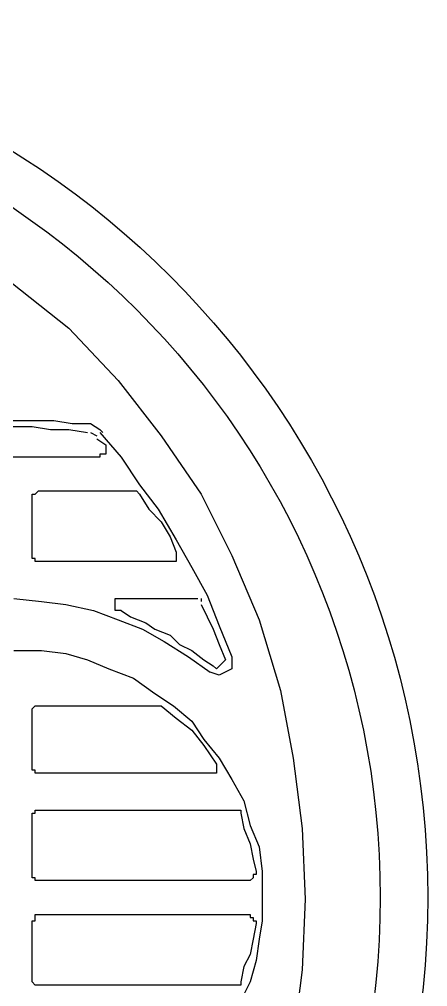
# Model space of a CAD drawing. Extents: x -14808 to 281570, y -29214 to 19989.
# Drawn here: x 55.7 to 115.9, y 10421.3 to 10564 of the extents above; entities that cross this region are included whole.
import ezdxf

# ---------------------------------------------------------------- set-up
doc = ezdxf.new("R2010")
doc.units = 0
doc.header["$LTSCALE"] = 0.25
doc.layers.add('PW-EQPM', color=31, linetype='Continuous')

# ---------------------------------------------------------------- blocks, each defined once
blk = doc.blocks.new('P-10 Top')
blk.add_lwpolyline([(-607.48, 121.77), (-593.9, 120.87), (-581.68, 119.05), (-569.46, 115.89), (-559.04, 112.27), (-549.08, 107.26), (-540.02, 101.39), (-531.42, 94.61), (-524.18, 86.91), (-517.84, 78.75), (-511.93, 70.15), (-507.41, 61.08), (-503.33, 51.59), (-500.18, 41.16), (-498.35, 31.2), (-496.99, 20.78), (-496.56, 10.39), (-496.99, -0.04), (-498.35, -10.46)])
at = {"color": 8}
for points in [[(-607.48, 29.41), (-605.68, 34.82), (-603.86, 40.27), (-600.7, 45.25), (-597.98, 50.23), (-594.8, 54.74), (-590.74, 59.29), (-586.66, 62.91), (-582.11, 66.53), (-577.6, 70.15), (-572.62, 72.87), (-567.64, 75.13), (-562.19, 77.38), (-556.78, 79.21), (-551.34, 80.11), (-545.46, 81), (-539.55, 81), (-536.4, 81), (-533.68, 81), (-530.95, 80.57), (-528.23, 80.57)], [(-607.48, 29.41), (-605.68, 34.82), (-603.86, 40.27), (-600.7, 45.25), (-597.98, 50.23), (-594.8, 54.74), (-590.74, 59.29), (-586.66, 62.91), (-582.11, 66.53), (-577.6, 70.15), (-572.62, 72.87), (-567.64, 75.13), (-562.19, 77.38), (-556.78, 79.21), (-551.34, 80.11), (-545.46, 81), (-539.55, 81), (-536.4, 81), (-533.68, 81), (-530.95, 80.57), (-528.23, 80.57)], [(-557.68, 77.38), (-555.42, 78.31), (-553.59, 78.75), (-550.87, 79.21), (-548.61, 79.67), (-546.36, 79.67), (-544.1, 79.67), (-541.38, 80.11), (-539.55, 80.11), (-536.86, 80.11), (-534.14, 79.67), (-531.42, 79.67), (-528.7, 79.21)], [(-557.68, 77.38), (-555.42, 78.31), (-553.59, 78.75), (-550.87, 79.21), (-548.61, 79.67), (-546.36, 79.67), (-544.1, 79.67), (-541.38, 80.11), (-539.55, 80.11), (-536.86, 80.11), (-534.14, 79.67), (-531.42, 79.67), (-528.7, 79.21)], [(-528.23, 80.57), (-526.87, 79.67), (-526.44, 79.21)], [(-528.23, 80.57), (-526.87, 79.67), (-526.44, 79.21)], [(-528.23, 79.21), (-527.33, 78.75)], [(-528.23, 79.21), (-527.33, 78.75)], [(-526.87, 79.21), (-523.72, 75.59), (-520.99, 71.51), (-518.27, 67.89), (-515.58, 63.37), (-513.29, 59.29), (-511.03, 55.21), (-509.24, 50.69), (-507.41, 46.14)], [(-526.87, 79.21), (-523.72, 75.59), (-520.99, 71.51), (-518.27, 67.89), (-515.58, 63.37), (-513.29, 59.29), (-511.03, 55.21), (-509.24, 50.69), (-507.41, 46.14)], [(-527.33, 78.31), (-525.97, 77.38)], [(-527.33, 78.31), (-525.97, 77.38)], [(-525.97, 77.38), (-525.97, 77.38), (-525.97, 77.38), (-525.97, 76.95), (-525.97, 76.95), (-525.97, 76.95), (-525.97, 76.95), (-525.97, 76.95), (-525.97, 76.49), (-525.97, 76.49), (-525.97, 76.02), (-525.97, 76.02), (-525.97, 76.02), (-525.97, 76.02), (-526.44, 76.02), (-526.44, 76.02), (-526.44, 76.02), (-526.87, 76.02), (-526.87, 75.59), (-526.87, 75.59), (-526.87, 75.59), (-526.87, 75.59)], [(-526.87, 75.59), (-557.21, 75.59)], [(-536.86, 69.25), (-536.86, 69.25), (-536.86, 69.68), (-536.86, 69.68), (-536.86, 69.68), (-536.86, 70.15), (-536.4, 70.15), (-536.4, 70.15), (-536.4, 70.15), (-536.4, 70.15), (-536.4, 70.15), (-536.4, 70.15), (-536.4, 70.15), (-535.93, 70.61), (-535.93, 70.61), (-535.5, 70.61)], [(-535.5, 70.61), (-521.46, 70.61)], [(-521.46, 70.61), (-521.46, 70.61), (-521.46, 70.61), (-520.99, 70.15)], [(-520.99, 70.15), (-520.99, 70.15), (-520.99, 70.15)], [(-520.99, 70.15), (-520.99, 70.15), (-520.99, 70.15), (-520.99, 70.15), (-520.99, 70.15)], [(-520.99, 70.15), (-519.63, 67.89), (-517.84, 66.06), (-516.48, 63.81), (-515.58, 61.55)], [(-520.99, 70.15), (-519.63, 67.89), (-517.84, 66.06), (-516.48, 63.81), (-515.58, 61.55)], [(-536.86, 61.08), (-536.86, 69.25)], [(-515.58, 61.55), (-515.58, 61.55), (-515.58, 61.08), (-515.58, 61.08), (-515.58, 61.08), (-515.58, 61.08), (-515.58, 61.08), (-515.58, 60.65), (-515.58, 60.65), (-515.58, 60.65), (-515.58, 60.65), (-515.58, 60.65), (-515.58, 60.19), (-515.58, 60.19), (-516.01, 60.19), (-516.01, 60.19), (-516.01, 60.19), (-516.48, 60.19), (-516.48, 60.19)], [(-535.5, 60.19), (-535.93, 60.19), (-535.93, 60.19), (-536.4, 60.19), (-536.4, 60.19), (-536.4, 60.19), (-536.4, 60.19), (-536.4, 60.19), (-536.4, 60.65), (-536.4, 60.65), (-536.86, 60.65), (-536.86, 60.65), (-536.86, 60.65), (-536.86, 60.65), (-536.86, 61.08), (-536.86, 61.08)], [(-516.48, 60.19), (-535.5, 60.19)], [(-539.55, 54.74), (-535.5, 54.31), (-531.88, 53.85), (-527.8, 52.95), (-524.18, 51.59), (-520.56, 50.23), (-517.37, 48.4), (-513.76, 46.14), (-510.57, 43.89)], [(-539.55, 54.74), (-535.5, 54.31), (-531.88, 53.85), (-527.8, 52.95), (-524.18, 51.59), (-520.56, 50.23), (-517.37, 48.4), (-513.76, 46.14), (-510.57, 43.89)], [(-523.72, 52.95), (-524.18, 52.95), (-524.18, 52.95), (-524.18, 52.95), (-524.61, 52.95), (-524.61, 52.95), (-524.61, 52.95), (-524.61, 53.38), (-524.61, 53.38), (-524.61, 53.85), (-524.61, 53.85), (-524.61, 53.85), (-524.61, 53.85), (-524.61, 53.85), (-524.61, 54.31), (-524.61, 54.31), (-524.61, 54.31), (-524.61, 54.74), (-524.18, 54.74), (-524.18, 54.74), (-524.18, 54.74), (-523.72, 54.74), (-523.72, 54.74), (-523.72, 54.74), (-523.72, 54.74)], [(-523.72, 54.74), (-512.86, 54.74)], [(-512.86, 54.74), (-512.86, 54.74), (-512.39, 54.74), (-512.39, 54.74), (-512.39, 54.74), (-512.39, 54.74)], [(-511.93, 54.74), (-511.93, 54.74), (-511.93, 54.74), (-511.93, 54.74), (-511.93, 54.31), (-511.93, 54.31)], [(-511.93, 54.74), (-511.93, 54.74)], [(-511.93, 54.31), (-511.93, 54.31)], [(-523.72, 52.95), (-522.35, 52.05), (-520.1, 51.12), (-518.74, 50.23), (-516.48, 49.33), (-515.12, 47.97), (-513.29, 47.07), (-511.5, 45.71), (-510.14, 44.78)], [(-523.72, 52.95), (-522.35, 52.05), (-520.1, 51.12), (-518.74, 50.23), (-516.48, 49.33), (-515.12, 47.97), (-513.29, 47.07), (-511.5, 45.71), (-510.14, 44.78)], [(-511.93, 53.85), (-511.03, 52.05), (-510.14, 50.23), (-509.24, 47.97), (-508.31, 45.71)], [(-511.93, 53.85), (-511.03, 52.05), (-510.14, 50.23), (-509.24, 47.97), (-508.31, 45.71)], [(-539.55, 47.07), (-535.5, 47.07), (-531.88, 46.61), (-528.7, 45.71), (-525.54, 44.35), (-521.89, 42.99), (-518.74, 40.73), (-516.01, 38.91), (-513.29, 36.65), (-511.5, 33.93), (-509.24, 31.2), (-507.41, 28.05), (-505.59, 24.86), (-504.69, 21.24), (-503.33, 18.09), (-502.9, 14.47), (-502.9, 10.39), (-502.9, 7.2), (-503.33, 4.48), (-503.8, 1.32), (-504.69, -1.83), (-506.05, -4.55)], [(-539.55, 47.07), (-535.5, 47.07), (-531.88, 46.61), (-528.7, 45.71), (-525.54, 44.35), (-521.89, 42.99), (-518.74, 40.73), (-516.01, 38.91), (-513.29, 36.65), (-511.5, 33.93), (-509.24, 31.2), (-507.41, 28.05), (-505.59, 24.86), (-504.69, 21.24), (-503.33, 18.09), (-502.9, 14.47), (-502.9, 10.39), (-502.9, 7.2), (-503.33, 4.48), (-503.8, 1.32), (-504.69, -1.83), (-506.05, -4.55)], [(-507.41, 46.14), (-507.41, 44.35), (-509.24, 43.42), (-510.57, 43.89)], [(-507.41, 46.14), (-507.41, 44.35), (-509.24, 43.42), (-510.57, 43.89)], [(-508.31, 45.71), (-509.67, 44.35), (-510.14, 44.78)], [(-508.31, 45.71), (-509.67, 44.35), (-510.14, 44.78)], [(-536.86, 38.44), (-536.86, 38.44), (-536.86, 38.44), (-536.86, 38.44), (-536.86, 38.44), (-536.86, 38.44), (-536.4, 38.91), (-536.4, 38.91), (-536.4, 38.91), (-536.4, 38.91), (-536.4, 38.91), (-536.4, 38.91), (-536.4, 38.91), (-535.93, 38.91), (-535.93, 38.91), (-535.5, 38.91)], [(-535.5, 38.91), (-518.74, 38.91)], [(-518.74, 38.91), (-518.74, 38.91), (-518.27, 38.91)], [(-518.74, 38.91), (-518.74, 38.91)], [(-518.27, 38.91), (-518.27, 38.91), (-518.27, 38.91), (-518.27, 38.91), (-517.84, 38.91), (-517.84, 38.91)], [(-517.84, 38.91), (-517.84, 38.91)], [(-517.84, 38.91), (-515.58, 37.08), (-513.29, 35.29), (-511.5, 33.03), (-509.67, 30.31)], [(-517.84, 38.91), (-515.58, 37.08), (-513.29, 35.29), (-511.5, 33.03), (-509.67, 30.31)], [(-536.86, 29.84), (-536.86, 38.44)], [(-509.67, 30.31), (-509.67, 30.31), (-509.67, 30.31), (-509.67, 30.31), (-509.67, 30.31), (-509.67, 29.84), (-509.67, 29.84), (-509.67, 29.41), (-509.67, 29.41), (-509.67, 29.41), (-509.67, 29.41), (-509.67, 29.41), (-509.67, 29.41), (-509.67, 28.95), (-510.14, 28.95), (-510.14, 28.95), (-510.14, 28.95), (-510.57, 28.95), (-510.57, 28.95), (-510.57, 28.95), (-510.57, 28.95), (-510.57, 28.95)], [(-535.5, 28.95), (-535.93, 28.95), (-535.93, 28.95), (-536.4, 28.95), (-536.4, 28.95), (-536.4, 28.95), (-536.4, 28.95), (-536.4, 28.95), (-536.4, 28.95), (-536.4, 29.41), (-536.86, 29.41), (-536.86, 29.41), (-536.86, 29.41), (-536.86, 29.41), (-536.86, 29.84), (-536.86, 29.84)], [(-510.57, 28.95), (-535.5, 28.95)], [(-536.86, 22.61), (-536.86, 22.61), (-536.86, 23.07), (-536.86, 23.07), (-536.86, 23.07), (-536.86, 23.07), (-536.4, 23.07), (-536.4, 23.07), (-536.4, 23.5), (-536.4, 23.5), (-536.4, 23.5), (-536.4, 23.5), (-536.4, 23.5), (-535.93, 23.5), (-535.93, 23.5), (-535.5, 23.5)], [(-535.5, 23.5), (-506.95, 23.5)], [(-506.95, 23.5), (-506.95, 23.5), (-506.95, 23.5), (-506.95, 23.5), (-506.52, 23.5), (-506.52, 23.5)], [(-506.52, 23.5), (-506.52, 23.5)], [(-506.52, 23.5), (-506.05, 23.5), (-506.05, 23.07), (-506.05, 23.07), (-506.05, 23.07)], [(-506.05, 23.07), (-506.05, 23.07), (-506.05, 23.07)], [(-506.05, 23.07), (-505.59, 20.78), (-504.69, 18.52), (-504.26, 16.26), (-503.8, 14.47)], [(-506.05, 23.07), (-505.59, 20.78), (-504.69, 18.52), (-504.26, 16.26), (-503.8, 14.47)], [(-536.86, 14.01), (-536.86, 22.61)], [(-503.8, 14.47), (-503.8, 14.01), (-503.8, 14.01), (-503.8, 14.01), (-503.8, 14.01), (-504.26, 14.01), (-504.26, 13.54), (-504.26, 13.54), (-504.26, 13.54), (-504.69, 13.11), (-504.69, 13.11), (-504.69, 13.11), (-504.69, 13.11), (-504.69, 13.11), (-504.69, 13.11), (-505.16, 13.11)], [(-535.5, 13.11), (-535.93, 13.11), (-535.93, 13.11), (-536.4, 13.11), (-536.4, 13.11), (-536.4, 13.11), (-536.4, 13.11), (-536.4, 13.11), (-536.4, 13.54), (-536.4, 13.54), (-536.86, 13.54), (-536.86, 14.01), (-536.86, 14.01), (-536.86, 14.01), (-536.86, 14.01), (-536.86, 14.01)], [(-505.16, 13.11), (-535.5, 13.11)], [(-536.86, 6.77), (-536.86, 7.2), (-536.86, 7.2), (-536.86, 7.2), (-536.86, 7.2), (-536.86, 7.2), (-536.4, 7.2), (-536.4, 7.67), (-536.4, 7.67), (-536.4, 7.67), (-536.4, 7.67), (-536.4, 8.13), (-536.4, 8.13), (-535.93, 8.13), (-535.93, 8.13), (-535.5, 8.13)], [(-535.5, 8.13), (-505.16, 8.13)], [(-505.16, 8.13), (-504.69, 8.13), (-504.69, 8.13), (-504.69, 8.13), (-504.69, 8.13), (-504.69, 7.67), (-504.69, 7.67), (-504.26, 7.67), (-504.26, 7.67), (-504.26, 7.2), (-504.26, 7.2), (-503.8, 7.2), (-503.8, 7.2), (-503.8, 7.2), (-503.8, 6.77), (-503.8, 6.77)], [(-536.86, -1.4), (-536.86, 6.77)], [(-503.8, 6.77), (-504.26, 4.48), (-504.69, 2.22), (-505.59, 0.43), (-506.05, -1.83)], [(-503.8, 6.77), (-504.26, 4.48), (-504.69, 2.22), (-505.59, 0.43), (-506.05, -1.83)], [(-535.5, -2.29), (-535.93, -2.29), (-535.93, -2.29), (-536.4, -2.29), (-536.4, -2.29), (-536.4, -2.29), (-536.4, -2.29), (-536.4, -2.29), (-536.4, -2.29), (-536.4, -2.29), (-536.86, -1.83), (-536.86, -1.83), (-536.86, -1.83), (-536.86, -1.4), (-536.86, -1.4), (-536.86, -1.4)], [(-506.95, -2.29), (-535.5, -2.29)], [(-506.95, -2.29), (-506.95, -2.29)], [(-506.52, -2.29), (-506.52, -2.29), (-506.95, -2.29), (-506.95, -2.29), (-506.95, -2.29)], [(-506.05, -1.83), (-506.05, -2.29), (-506.05, -2.29), (-506.05, -2.29), (-506.52, -2.29)], [(-506.52, -2.29), (-506.52, -2.29)], [(-506.05, -1.83), (-506.05, -1.83), (-506.05, -1.83)]]:
    blk.add_lwpolyline(points, dxfattribs=at)
for radius in [129.56, 122.56]:
    blk.add_circle((-608.04, 10.62), radius)

msp = doc.modelspace()

# ---------------------------------------------------------------- block references
at = {"layer": 'PW-EQPM'}
msp.add_blockref('P-10 Top', (594.41, 10423.87, 0), dxfattribs=at)

doc.saveas('drawing.dxf')
